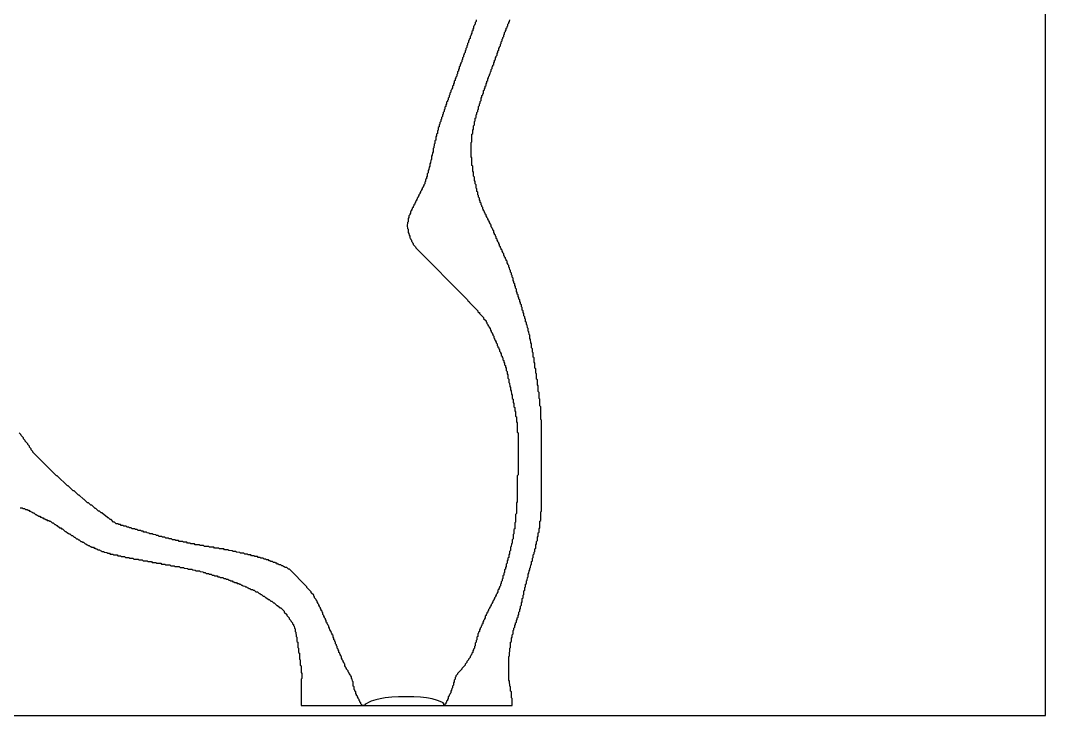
# Model space of a CAD drawing. Header units: millimetres. Extents: x 0 to 6416, y -3898 to 1268.
# Drawn here: x 5806 to 6416, y -2598 to -2185 of the extents above; entities that cross this region are included whole.
import ezdxf

# ---------------------------------------------------------------- set-up
doc = ezdxf.new("R2010")
doc.units = ezdxf.units.MM
for name, color, linetype in [('CUT_OUTER', 1, 'Continuous'), ('ENGRAVE_NEXT', 3, 'Continuous'), ('SHEET_EDGE', 7, 'Continuous')]:
    doc.layers.add(name, color=color, linetype=linetype)

msp = doc.modelspace()

# ---------------------------------------------------------------- linework, layer by layer
at = {"layer": 'CUT_OUTER'}
msp.add_lwpolyline([(5806.3, -2474.93), (5807.3, -2474.96), (5807.8, -2475.43), (5808.8, -2475.46), (5809.3, -2475.93), (5810.3, -2475.96), (5810.74, -2476.4), (5811.3, -2476.45), (5811.8, -2476.93), (5812.3, -2476.95), (5812.8, -2477.43), (5813.3, -2477.45), (5813.8, -2477.93), (5814.3, -2477.95), (5815.3, -2478.93), (5815.8, -2478.94), (5816.26, -2479.4), (5816.8, -2479.44), (5817.3, -2479.93), (5817.8, -2479.94), (5818.3, -2480.43), (5818.8, -2480.44), (5819.3, -2480.93), (5819.8, -2480.94), (5820.3, -2481.43), (5820.8, -2481.44), (5821.3, -2481.93), (5821.8, -2481.94), (5822.3, -2482.42), (5823.3, -2482.45), (5823.8, -2482.93), (5824.3, -2482.95), (5825.26, -2483.9), (5825.8, -2483.94), (5826.8, -2484.92), (5827.3, -2484.94), (5827.8, -2485.43), (5828.3, -2485.45), (5829.8, -2486.92), (5830.3, -2486.94), (5830.8, -2487.42), (5831.3, -2487.44), (5832.77, -2488.9), (5833.3, -2488.94), (5834.3, -2489.92), (5834.8, -2489.93), (5835.3, -2490.42), (5835.8, -2490.44), (5836.77, -2491.4), (5837.3, -2491.44), (5838.3, -2492.42), (5838.8, -2492.43), (5839.8, -2493.42), (5840.3, -2493.43), (5840.8, -2493.92), (5841.3, -2493.93), (5842.3, -2494.92), (5842.8, -2494.93), (5843.3, -2495.42), (5843.8, -2495.43), (5844.8, -2496.42), (5845.3, -2496.43), (5845.8, -2496.92), (5846.3, -2496.93), (5846.8, -2497.42), (5847.3, -2497.43), (5847.8, -2497.92), (5848.3, -2497.93), (5848.8, -2498.42), (5849.8, -2498.43), (5850.27, -2498.9), (5850.8, -2498.93), (5851.3, -2499.42), (5851.8, -2499.43), (5852.3, -2499.91), (5853.3, -2499.93), (5853.77, -2500.4), (5854.3, -2500.43), (5854.8, -2500.91), (5855.8, -2500.93), (5856.3, -2501.41), (5857.8, -2501.43), (5858.3, -2501.92), (5859.3, -2501.93), (5859.8, -2502.41), (5861.3, -2502.43), (5861.8, -2502.91), (5863.8, -2502.93), (5864.3, -2503.41), (5865.8, -2503.43), (5866.3, -2503.91), (5868.3, -2503.93), (5868.8, -2504.41), (5870.8, -2504.43), (5871.3, -2504.91), (5873.3, -2504.93), (5873.8, -2505.41), (5876.3, -2505.43), (5876.8, -2505.91), (5878.8, -2505.93), (5879.3, -2506.41), (5881.8, -2506.43), (5882.3, -2506.91), (5884.3, -2506.93), (5884.8, -2507.41), (5886.8, -2507.43), (5887.3, -2507.91), (5889.8, -2507.93), (5890.3, -2508.41), (5892.3, -2508.43), (5892.8, -2508.91), (5895.3, -2508.93), (5895.8, -2509.41), (5897.8, -2509.43), (5898.3, -2509.91), (5900.8, -2509.93), (5901.3, -2510.41), (5903.3, -2510.43), (5903.8, -2510.91), (5905.8, -2510.93), (5906.3, -2511.41), (5908.3, -2511.43), (5908.8, -2511.91), (5910.3, -2511.93), (5910.8, -2512.41), (5912.8, -2512.43), (5913.3, -2512.91), (5914.8, -2512.93), (5915.3, -2513.42), (5916.3, -2513.43), (5916.8, -2513.91), (5918.3, -2513.93), (5918.8, -2514.42), (5919.8, -2514.43), (5920.3, -2514.91), (5921.3, -2514.93), (5921.8, -2515.41), (5923.3, -2515.43), (5923.8, -2515.92), (5924.8, -2515.93), (5925.3, -2516.41), (5926.8, -2516.43), (5927.3, -2516.92), (5928.3, -2516.93), (5928.8, -2517.42), (5929.8, -2517.43), (5930.27, -2517.9), (5930.8, -2517.93), (5931.3, -2518.42), (5932.3, -2518.43), (5932.77, -2518.9), (5933.3, -2518.93), (5933.8, -2519.42), (5934.8, -2519.43), (5935.3, -2519.92), (5936.3, -2519.94), (5936.76, -2520.4), (5937.3, -2520.43), (5937.8, -2520.92), (5938.3, -2520.93), (5938.8, -2521.42), (5939.8, -2521.44), (5940.26, -2521.9), (5940.8, -2521.93), (5941.3, -2522.42), (5941.8, -2522.43), (5942.3, -2522.92), (5942.8, -2522.93), (5943.3, -2523.42), (5944.3, -2523.44), (5944.8, -2523.92), (5945.3, -2523.94), (5946.3, -2524.92), (5947.3, -2524.95), (5948.3, -2525.92), (5948.8, -2525.94), (5949.3, -2526.43), (5949.8, -2526.44), (5950.8, -2527.42), (5951.3, -2527.44), (5952.3, -2528.42), (5952.8, -2528.44), (5953.8, -2529.43), (5954.3, -2529.44), (5955.3, -2530.43), (5955.8, -2530.45), (5956.8, -2531.43), (5957.3, -2531.45), (5958.8, -2532.93), (5959.3, -2532.95), (5960.8, -2534.43), (5961.3, -2534.46), (5963.24, -2536.4), (5963.26, -2536.9), (5964.74, -2538.4), (5964.77, -2538.9), (5966.24, -2540.4), (5966.26, -2540.9), (5967.24, -2541.9), (5967.3, -2542.45), (5968.23, -2543.4), (5968.26, -2543.9), (5968.74, -2544.4), (5968.8, -2544.97), (5969.23, -2545.4), (5969.27, -2546.4), (5969.73, -2546.9), (5969.77, -2548.4), (5970.24, -2548.9), (5970.27, -2551.4), (5970.75, -2551.9), (5970.78, -2554.4), (5971.25, -2554.9), (5971.28, -2557.9), (5971.75, -2558.4), (5971.78, -2560.9), (5972.25, -2561.4), (5972.28, -2564.9), (5972.75, -2565.4), (5972.78, -2568.4), (5973.25, -2568.9), (5973.28, -2572.9), (5973.75, -2573.4), (5973.75, -2576.4), (5973.28, -2576.9), (5973.28, -2592.4), (6098.82, -2592.4), (6098.82, -2588.4), (6098.34, -2587.9), (6098.32, -2584.4), (6097.84, -2583.9), (6097.82, -2581.4), (6097.34, -2580.9), (6097.32, -2577.9), (6096.84, -2577.4), (6096.84, -2563.4), (6097.32, -2562.9), (6097.34, -2558.4), (6097.82, -2557.9), (6097.84, -2554.9), (6098.32, -2554.4), (6098.34, -2552.4), (6098.82, -2551.9), (6098.84, -2550.4), (6099.32, -2549.9), (6099.34, -2547.9), (6099.82, -2547.4), (6099.83, -2546.4), (6100.32, -2545.9), (6100.33, -2544.9), (6100.82, -2544.4), (6100.83, -2543.4), (6101.32, -2542.9), (6101.33, -2541.9), (6101.82, -2541.4), (6101.83, -2540.4), (6102.32, -2539.9), (6102.33, -2538.9), (6102.81, -2538.4), (6102.83, -2536.9), (6103.31, -2536.4), (6103.33, -2535.4), (6103.81, -2534.9), (6103.83, -2533.4), (6104.31, -2532.9), (6104.33, -2531.4), (6104.81, -2530.9), (6104.83, -2528.9), (6105.31, -2528.4), (6105.33, -2526.9), (6105.81, -2526.4), (6105.83, -2524.4), (6106.31, -2523.9), (6106.33, -2522.4), (6106.81, -2521.9), (6106.83, -2520.4), (6107.31, -2519.9), (6107.33, -2518.4), (6107.81, -2517.9), (6107.83, -2516.4), (6108.31, -2515.9), (6108.33, -2514.4), (6108.81, -2513.9), (6108.83, -2512.4), (6109.31, -2511.9), (6109.32, -2510.9), (6109.81, -2510.4), (6109.82, -2508.9), (6110.31, -2508.4), (6110.32, -2506.9), (6110.81, -2506.4), (6110.82, -2504.9), (6111.31, -2504.4), (6111.32, -2502.9), (6111.81, -2502.4), (6111.82, -2501.4), (6112.31, -2500.9), (6112.32, -2499.4), (6112.81, -2498.9), (6112.82, -2496.9), (6113.31, -2496.4), (6113.32, -2494.9), (6113.81, -2494.4), (6113.82, -2492.4), (6114.31, -2491.9), (6114.32, -2489.9), (6114.81, -2489.4), (6114.82, -2487.4), (6115.31, -2486.9), (6115.32, -2482.9), (6115.81, -2482.4), (6115.82, -2477.4), (6116.31, -2476.9), (6116.31, -2449.4), (6116.31, -2422.9), (6115.83, -2422.4), (6115.81, -2414.9), (6115.33, -2414.4), (6115.31, -2410.4), (6114.83, -2409.9), (6114.81, -2406.4), (6114.33, -2405.9), (6114.31, -2402.4), (6113.83, -2401.9), (6113.81, -2398.9), (6113.33, -2398.4), (6113.31, -2395.4), (6112.83, -2394.9), (6112.81, -2392.4), (6112.33, -2391.9), (6112.31, -2388.9), (6111.83, -2388.4), (6111.81, -2385.9), (6111.33, -2385.4), (6111.31, -2382.9), (6110.83, -2382.4), (6110.81, -2380.4), (6110.33, -2379.9), (6110.31, -2377.4), (6109.83, -2376.9), (6109.81, -2374.9), (6109.33, -2374.4), (6109.31, -2372.4), (6108.83, -2371.9), (6108.81, -2370.4), (6108.33, -2369.9), (6108.31, -2368.4), (6107.83, -2367.9), (6107.81, -2366.4), (6107.33, -2365.9), (6107.32, -2364.9), (6106.83, -2364.4), (6106.82, -2362.9), (6106.33, -2362.4), (6106.32, -2361.4), (6105.83, -2360.9), (6105.82, -2359.4), (6105.33, -2358.9), (6105.32, -2357.9), (6104.83, -2357.4), (6104.82, -2355.9), (6104.33, -2355.4), (6104.32, -2354.4), (6103.83, -2353.9), (6103.82, -2352.9), (6103.33, -2352.4), (6103.32, -2351.4), (6102.83, -2350.9), (6102.82, -2349.9), (6102.33, -2349.4), (6102.32, -2348.4), (6101.83, -2347.9), (6101.82, -2346.9), (6101.33, -2346.4), (6101.32, -2344.9), (6100.83, -2344.4), (6100.82, -2343.4), (6100.33, -2342.9), (6100.32, -2341.9), (6099.83, -2341.4), (6099.82, -2340.4), (6099.33, -2339.9), (6099.32, -2338.4), (6098.83, -2337.9), (6098.82, -2336.9), (6098.33, -2336.4), (6098.32, -2335.4), (6097.83, -2334.9), (6097.82, -2333.9), (6097.33, -2333.4), (6097.32, -2332.4), (6096.83, -2331.9), (6096.82, -2330.9), (6096.33, -2330.4), (6096.3, -2329.87), (6095.83, -2329.4), (6095.82, -2328.4), (6095.33, -2327.9), (6095.32, -2327.4), (6094.83, -2326.9), (6094.82, -2326.4), (6094.33, -2325.9), (6094.3, -2325.37), (6093.83, -2324.9), (6093.82, -2323.9), (6093.33, -2323.4), (6093.32, -2322.9), (6092.83, -2322.4), (6092.82, -2321.9), (6092.33, -2321.4), (6092.32, -2320.9), (6091.83, -2320.4), (6091.8, -2319.86), (6091.34, -2319.4), (6091.32, -2318.4), (6090.83, -2317.9), (6090.82, -2317.4), (6090.33, -2316.9), (6090.32, -2316.4), (6089.83, -2315.9), (6089.8, -2315.36), (6089.34, -2314.9), (6089.32, -2313.9), (6088.83, -2313.4), (6088.82, -2312.9), (6088.34, -2312.4), (6088.3, -2311.86), (6087.84, -2311.4), (6087.82, -2310.4), (6087.33, -2309.9), (6087.32, -2309.4), (6086.84, -2308.9), (6086.8, -2308.36), (6086.34, -2307.9), (6086.32, -2306.9), (6085.83, -2306.4), (6085.82, -2305.9), (6085.34, -2305.4), (6085.32, -2304.9), (6084.84, -2304.4), (6084.82, -2303.9), (6084.34, -2303.4), (6084.32, -2302.9), (6083.84, -2302.4), (6083.82, -2301.9), (6083.34, -2301.4), (6083.32, -2300.9), (6082.84, -2300.4), (6082.82, -2299.9), (6082.34, -2299.4), (6082.33, -2298.9), (6081.84, -2298.4), (6081.8, -2297.85), (6081.35, -2297.4), (6081.32, -2296.4), (6080.84, -2295.9), (6080.8, -2295.35), (6080.35, -2294.9), (6080.32, -2293.9), (6079.85, -2293.4), (6079.82, -2292.4), (6079.35, -2291.9), (6079.32, -2290.9), (6078.85, -2290.4), (6078.82, -2289.4), (6078.35, -2288.9), (6078.32, -2287.4), (6077.85, -2286.9), (6077.82, -2285.4), (6077.35, -2284.9), (6077.32, -2282.9), (6076.84, -2282.4), (6076.82, -2280.9), (6076.35, -2280.4), (6076.32, -2278.4), (6075.85, -2277.9), (6075.82, -2275.4), (6075.35, -2274.9), (6075.32, -2271.9), (6074.85, -2271.4), (6074.82, -2266.9), (6074.35, -2266.4), (6074.35, -2257.9), (6074.82, -2257.4), (6074.84, -2252.9), (6075.32, -2252.4), (6075.34, -2250.4), (6075.82, -2249.9), (6075.84, -2247.9), (6076.32, -2247.4), (6076.34, -2245.4), (6076.82, -2244.9), (6076.84, -2243.4), (6077.32, -2242.9), (6077.34, -2241.4), (6077.82, -2240.9), (6077.84, -2239.9), (6078.32, -2239.4), (6078.34, -2238.4), (6078.82, -2237.9), (6078.84, -2236.4), (6079.32, -2235.9), (6079.34, -2234.9), (6079.82, -2234.4), (6079.84, -2233.4), (6080.32, -2232.9), (6080.34, -2231.4), (6080.82, -2230.9), (6080.84, -2229.9), (6081.3, -2229.44), (6081.33, -2228.9), (6081.82, -2228.4), (6081.84, -2226.9), (6082.3, -2226.44), (6082.33, -2225.9), (6082.82, -2225.4), (6082.83, -2224.4), (6083.32, -2223.9), (6083.33, -2222.9), (6083.82, -2222.4), (6083.83, -2221.4), (6084.32, -2220.9), (6084.33, -2219.9), (6084.82, -2219.4), (6084.84, -2218.4), (6085.3, -2217.94), (6085.33, -2217.4), (6085.82, -2216.9), (6085.83, -2215.9), (6086.32, -2215.4), (6086.33, -2214.4), (6086.82, -2213.9), (6086.84, -2212.9), (6087.3, -2212.43), (6087.33, -2211.9), (6087.82, -2211.4), (6087.83, -2210.4), (6088.32, -2209.9), (6088.33, -2208.9), (6088.82, -2208.4), (6088.83, -2207.4), (6089.3, -2206.93), (6089.33, -2206.4), (6089.82, -2205.9), (6089.83, -2204.9), (6090.32, -2204.4), (6090.33, -2203.4), (6090.82, -2202.9), (6090.83, -2201.9), (6091.3, -2201.43), (6091.33, -2200.9), (6091.82, -2200.4), (6091.83, -2199.4), (6092.32, -2198.9), (6092.33, -2197.9), (6092.82, -2197.4), (6092.83, -2196.4), (6093.3, -2195.93), (6093.33, -2195.4), (6093.82, -2194.9), (6093.83, -2193.9), (6094.32, -2193.4), (6094.33, -2192.4), (6094.8, -2191.93), (6094.83, -2191.4), (6095.32, -2190.9), (6095.33, -2189.9), (6095.8, -2189.43), (6095.83, -2188.9), (6096.32, -2188.4), (6096.33, -2187.4), (6096.8, -2186.93), (6096.83, -2186.4), (6097.32, -2185.9), (6097.33, -2184.9)], dxfattribs=at)
at = {"layer": 'ENGRAVE_NEXT'}
msp.add_lwpolyline([(6077.33, -2184.9), (6077.32, -2185.9), (6076.83, -2186.4), (6076.82, -2187.4), (6076.33, -2187.9), (6076.3, -2188.43), (6075.83, -2188.9), (6075.82, -2189.9), (6075.33, -2190.4), (6075.32, -2191.4), (6074.83, -2191.9), (6074.82, -2192.9), (6074.33, -2193.4), (6074.32, -2194.4), (6073.83, -2194.9), (6073.82, -2195.9), (6073.33, -2196.4), (6073.3, -2196.93), (6072.83, -2197.4), (6072.82, -2198.4), (6072.33, -2198.9), (6072.32, -2199.9), (6071.83, -2200.4), (6071.82, -2201.4), (6071.33, -2201.9), (6071.32, -2202.9), (6070.83, -2203.4), (6070.82, -2204.4), (6070.33, -2204.9), (6070.3, -2205.43), (6069.83, -2205.9), (6069.82, -2206.9), (6069.33, -2207.4), (6069.32, -2208.4), (6068.83, -2208.9), (6068.82, -2209.9), (6068.33, -2210.4), (6068.3, -2210.93), (6067.83, -2211.4), (6067.82, -2212.4), (6067.33, -2212.9), (6067.32, -2213.9), (6066.83, -2214.4), (6066.82, -2215.4), (6066.33, -2215.9), (6066.32, -2216.9), (6065.83, -2217.4), (6065.82, -2218.4), (6065.33, -2218.9), (6065.3, -2219.43), (6064.83, -2219.9), (6064.82, -2220.9), (6064.33, -2221.4), (6064.32, -2222.4), (6063.83, -2222.9), (6063.82, -2223.9), (6063.33, -2224.4), (6063.32, -2225.4), (6062.83, -2225.9), (6062.8, -2226.43), (6062.33, -2226.9), (6062.32, -2227.9), (6061.83, -2228.4), (6061.82, -2229.4), (6061.33, -2229.9), (6061.32, -2230.9), (6060.83, -2231.4), (6060.82, -2232.4), (6060.33, -2232.9), (6060.3, -2233.43), (6059.83, -2233.9), (6059.82, -2234.9), (6059.33, -2235.4), (6059.32, -2236.4), (6058.83, -2236.9), (6058.82, -2237.9), (6058.33, -2238.4), (6058.32, -2239.4), (6057.83, -2239.9), (6057.82, -2240.9), (6057.33, -2241.4), (6057.32, -2242.4), (6056.83, -2242.9), (6056.82, -2243.9), (6056.34, -2244.4), (6056.32, -2245.4), (6055.84, -2245.9), (6055.82, -2246.9), (6055.34, -2247.4), (6055.32, -2248.4), (6054.84, -2248.9), (6054.82, -2250.4), (6054.34, -2250.9), (6054.32, -2252.4), (6053.84, -2252.9), (6053.82, -2253.9), (6053.34, -2254.4), (6053.32, -2256.4), (6052.84, -2256.9), (6052.82, -2258.4), (6052.34, -2258.9), (6052.32, -2260.9), (6051.84, -2261.4), (6051.82, -2263.4), (6051.34, -2263.9), (6051.32, -2265.4), (6050.84, -2265.9), (6050.82, -2267.9), (6050.34, -2268.4), (6050.32, -2269.9), (6049.84, -2270.4), (6049.82, -2271.9), (6049.35, -2272.4), (6049.32, -2273.9), (6048.85, -2274.4), (6048.82, -2275.9), (6048.35, -2276.4), (6048.32, -2277.9), (6047.85, -2278.4), (6047.83, -2279.4), (6047.35, -2279.9), (6047.33, -2280.9), (6046.85, -2281.4), (6046.83, -2282.4), (6046.35, -2282.9), (6046.33, -2283.4), (6045.85, -2283.9), (6045.83, -2284.4), (6045.36, -2284.9), (6045.34, -2285.4), (6044.86, -2285.9), (6044.84, -2286.4), (6044.36, -2286.9), (6044.34, -2287.4), (6043.87, -2287.9), (6043.84, -2288.4), (6043.37, -2288.9), (6043.34, -2289.4), (6042.87, -2289.9), (6042.84, -2290.4), (6042.37, -2290.9), (6042.35, -2291.4), (6041.88, -2291.9), (6041.85, -2292.4), (6041.38, -2292.9), (6041.35, -2293.4), (6040.89, -2293.9), (6040.85, -2294.4), (6040.39, -2294.9), (6040.36, -2295.4), (6039.9, -2295.9), (6039.86, -2296.4), (6039.4, -2296.9), (6039.36, -2297.4), (6038.91, -2297.9), (6038.87, -2298.4), (6038.42, -2298.9), (6038.36, -2299.9), (6037.92, -2300.4), (6037.88, -2300.9), (6037.44, -2301.4), (6037.38, -2302.4), (6036.96, -2302.9), (6036.88, -2304.9), (6036.47, -2305.4), (6036.41, -2307.4), (6036.48, -2308.9), (6036.88, -2309.4), (6036.97, -2311.4), (6037.39, -2311.9), (6037.46, -2312.9), (6037.88, -2313.4), (6037.96, -2314.4), (6038.39, -2314.9), (6038.45, -2315.4), (6038.89, -2315.9), (6038.94, -2316.4), (6039.39, -2316.9), (6039.44, -2317.4), (6039.89, -2317.9), (6039.96, -2318.4), (6041.3, -2319.79), (6041.38, -2319.9), (6041.44, -2320.4), (6072.3, -2351.36), (6072.36, -2351.9), (6072.8, -2352.34), (6073.3, -2352.37), (6073.35, -2352.9), (6078.3, -2357.87), (6078.35, -2358.4), (6078.8, -2358.85), (6079.3, -2358.87), (6079.34, -2359.4), (6081.8, -2361.87), (6081.84, -2362.4), (6083.32, -2363.9), (6083.33, -2364.4), (6083.82, -2364.9), (6083.83, -2365.4), (6084.32, -2365.9), (6084.33, -2366.4), (6084.82, -2366.9), (6084.84, -2367.4), (6085.82, -2368.4), (6085.83, -2369.4), (6086.3, -2369.86), (6086.33, -2370.4), (6086.82, -2370.9), (6086.83, -2371.4), (6087.32, -2371.9), (6087.33, -2372.4), (6087.82, -2372.9), (6087.84, -2373.9), (6088.3, -2374.36), (6088.33, -2374.9), (6088.82, -2375.4), (6088.83, -2375.9), (6089.32, -2376.4), (6089.33, -2376.9), (6089.82, -2377.4), (6089.83, -2378.4), (6090.3, -2378.87), (6090.33, -2379.4), (6090.82, -2379.9), (6090.83, -2380.4), (6091.32, -2380.9), (6091.33, -2381.9), (6091.8, -2382.37), (6091.83, -2382.9), (6092.32, -2383.4), (6092.33, -2384.4), (6092.8, -2384.87), (6092.83, -2385.4), (6093.31, -2385.9), (6093.33, -2386.9), (6093.82, -2387.4), (6093.83, -2388.4), (6094.31, -2388.9), (6094.33, -2389.9), (6094.81, -2390.4), (6094.83, -2391.4), (6095.31, -2391.9), (6095.33, -2393.4), (6095.81, -2393.9), (6095.83, -2395.4), (6096.31, -2395.9), (6096.33, -2397.9), (6096.81, -2398.4), (6096.83, -2400.4), (6097.31, -2400.9), (6097.33, -2402.9), (6097.81, -2403.4), (6097.83, -2404.9), (6098.31, -2405.4), (6098.33, -2407.4), (6098.81, -2407.9), (6098.83, -2409.9), (6099.31, -2410.4), (6099.33, -2412.4), (6099.81, -2412.9), (6099.83, -2414.9), (6100.31, -2415.4), (6100.33, -2417.4), (6100.81, -2417.9), (6100.83, -2420.4), (6101.31, -2420.9), (6101.32, -2423.9), (6101.81, -2424.4), (6101.82, -2429.9), (6102.31, -2430.4), (6102.31, -2455.4), (6101.83, -2455.9), (6101.81, -2471.4), (6101.33, -2471.9), (6101.31, -2478.4), (6100.83, -2478.9), (6100.81, -2483.4), (6100.32, -2483.9), (6100.31, -2487.4), (6099.82, -2487.9), (6099.81, -2490.4), (6099.32, -2490.9), (6099.31, -2493.4), (6098.82, -2493.9), (6098.81, -2495.9), (6098.32, -2496.4), (6098.31, -2497.9), (6097.82, -2498.4), (6097.81, -2500.4), (6097.32, -2500.9), (6097.31, -2502.4), (6096.82, -2502.9), (6096.81, -2504.4), (6096.32, -2504.9), (6096.31, -2505.9), (6095.82, -2506.4), (6095.81, -2507.9), (6095.32, -2508.4), (6095.31, -2509.9), (6094.82, -2510.4), (6094.81, -2511.4), (6094.32, -2511.9), (6094.31, -2513.4), (6093.82, -2513.9), (6093.81, -2514.9), (6093.32, -2515.4), (6093.31, -2516.9), (6092.82, -2517.4), (6092.81, -2518.4), (6092.32, -2518.9), (6092.31, -2519.9), (6091.82, -2520.4), (6091.81, -2521.4), (6091.32, -2521.9), (6091.31, -2522.4), (6090.82, -2522.9), (6090.8, -2523.43), (6090.33, -2523.9), (6090.31, -2524.9), (6089.82, -2525.4), (6089.81, -2525.9), (6089.32, -2526.4), (6089.32, -2526.9), (6088.82, -2527.4), (6088.82, -2527.9), (6088.33, -2528.4), (6088.32, -2528.9), (6087.83, -2529.4), (6087.82, -2529.9), (6087.33, -2530.4), (6087.32, -2530.9), (6086.83, -2531.4), (6086.82, -2531.9), (6086.33, -2532.4), (6086.32, -2532.9), (6085.83, -2533.4), (6085.82, -2533.9), (6085.33, -2534.4), (6085.32, -2534.9), (6084.83, -2535.4), (6084.82, -2535.9), (6084.33, -2536.4), (6084.32, -2536.9), (6083.83, -2537.4), (6083.82, -2537.9), (6083.33, -2538.4), (6083.3, -2538.93), (6082.83, -2539.4), (6082.82, -2540.4), (6082.33, -2540.9), (6082.32, -2541.4), (6081.83, -2541.9), (6081.8, -2542.43), (6081.33, -2542.9), (6081.32, -2543.9), (6080.83, -2544.4), (6080.82, -2544.9), (6080.33, -2545.4), (6080.32, -2545.9), (6079.83, -2546.4), (6079.8, -2546.94), (6079.34, -2547.4), (6079.32, -2548.4), (6078.83, -2548.9), (6078.8, -2549.44), (6078.34, -2549.9), (6078.32, -2551.4), (6077.84, -2551.9), (6077.82, -2553.4), (6077.33, -2553.9), (6077.32, -2554.9), (6076.84, -2555.4), (6076.82, -2556.9), (6076.33, -2557.4), (6076.32, -2558.4), (6075.83, -2558.9), (6075.8, -2559.43), (6075.34, -2559.9), (6075.32, -2560.9), (6074.83, -2561.4), (6074.82, -2561.9), (6074.33, -2562.4), (6074.32, -2562.9), (6073.83, -2563.4), (6073.82, -2563.9), (6072.84, -2564.9), (6072.82, -2565.4), (6071.84, -2566.4), (6071.82, -2566.9), (6070.84, -2567.9), (6070.82, -2568.4), (6068.85, -2570.4), (6068.8, -2570.94), (6066.36, -2573.4), (6066.33, -2573.9), (6065.36, -2574.9), (6065.34, -2575.4), (6064.86, -2575.9), (6064.83, -2576.9), (6064.36, -2577.4), (6064.33, -2578.4), (6063.85, -2578.9), (6063.82, -2580.4), (6063.35, -2580.9), (6063.32, -2581.9), (6062.84, -2582.4), (6062.82, -2583.4), (6062.34, -2583.9), (6062.32, -2584.9), (6061.84, -2585.4), (6061.82, -2585.9), (6061.34, -2586.4), (6061.3, -2586.94), (6060.84, -2587.4), (6060.82, -2588.4), (6060.33, -2588.9), (6060.3, -2589.43), (6059.83, -2589.9), (6059.82, -2590.4), (6059.33, -2590.9), (6059.32, -2591.4), (6058.83, -2591.9), (6058.82, -2592.4), (6058.21, -2592.4), (6058.25, -2591.9), (6058.14, -2591.4), (6057.73, -2590.9), (6056.95, -2590.4), (6054.46, -2589.4), (6051.3, -2588.56), (6047.8, -2587.96), (6044.3, -2587.6), (6040.3, -2587.38), (6035.8, -2587.3), (6031.3, -2587.38), (6027.3, -2587.59), (6023.3, -2587.99), (6020.3, -2588.46), (6017.8, -2589.03), (6015.04, -2589.9), (6013.3, -2590.65), (6011.93, -2591.4), (6011.29, -2591.9), (6010.89, -2592.4), (6010.55, -2592.4), (6009.77, -2592.4), (6008.78, -2591.4), (6008.78, -2591.4), (6008.77, -2590.9), (6008.28, -2590.4), (6008.27, -2589.9), (6007.78, -2589.4), (6007.77, -2588.9), (6007.28, -2588.4), (6007.27, -2587.9), (6006.78, -2587.4), (6006.77, -2586.9), (6006.3, -2586.43), (6006.27, -2585.9), (6005.78, -2585.4), (6005.76, -2584.4), (6005.3, -2583.94), (6005.27, -2583.4), (6004.78, -2582.9), (6004.76, -2581.4), (6004.28, -2580.9), (6004.25, -2578.4), (6003.77, -2577.9), (6003.75, -2576.9), (6003.27, -2576.4), (6003.24, -2575.4), (6002.77, -2574.9), (6002.75, -2574.4), (6001.77, -2573.4), (6001.76, -2572.9), (6001.27, -2572.4), (6001.25, -2571.9), (6000.28, -2570.9), (6000.26, -2570.4), (5999.8, -2569.94), (5999.76, -2569.4), (5999.28, -2568.9), (5999.26, -2567.9), (5998.8, -2567.44), (5998.76, -2566.9), (5998.28, -2566.4), (5998.26, -2565.9), (5997.78, -2565.4), (5997.76, -2564.9), (5997.28, -2564.4), (5997.26, -2563.4), (5996.8, -2562.94), (5996.76, -2562.4), (5996.28, -2561.9), (5996.26, -2561.4), (5995.78, -2560.9), (5995.76, -2559.9), (5995.3, -2559.44), (5995.26, -2558.9), (5994.78, -2558.4), (5994.76, -2557.4), (5994.3, -2556.94), (5994.26, -2556.4), (5993.78, -2555.9), (5993.76, -2554.9), (5993.3, -2554.44), (5993.26, -2553.9), (5992.78, -2553.4), (5992.76, -2552.4), (5992.28, -2551.9), (5992.26, -2550.9), (5991.8, -2550.44), (5991.76, -2549.9), (5991.28, -2549.4), (5991.26, -2548.4), (5990.28, -2547.4), (5990.26, -2546.4), (5989.8, -2545.94), (5989.77, -2545.4), (5989.28, -2544.9), (5989.27, -2544.4), (5988.78, -2543.9), (5988.77, -2543.4), (5988.28, -2542.9), (5988.26, -2541.9), (5987.8, -2541.44), (5987.77, -2540.9), (5987.28, -2540.4), (5987.27, -2539.9), (5986.78, -2539.4), (5986.77, -2538.9), (5986.28, -2538.4), (5986.26, -2537.4), (5985.78, -2536.9), (5985.76, -2536.4), (5985.28, -2535.9), (5985.27, -2535.4), (5984.78, -2534.9), (5984.77, -2534.4), (5984.28, -2533.9), (5984.27, -2533.4), (5983.78, -2532.9), (5983.76, -2532.4), (5983.28, -2531.9), (5983.26, -2531.4), (5982.78, -2530.9), (5982.76, -2530.4), (5982.28, -2529.9), (5982.26, -2529.4), (5981.28, -2528.4), (5981.26, -2527.9), (5980.78, -2527.4), (5980.76, -2526.9), (5979.28, -2525.4), (5979.26, -2524.9), (5976.78, -2522.4), (5976.76, -2521.9), (5966.3, -2511.45), (5965.8, -2511.43), (5964.8, -2510.45), (5963.8, -2510.42), (5963.3, -2509.94), (5962.8, -2509.92), (5962.3, -2509.44), (5961.76, -2509.4), (5961.3, -2508.94), (5960.3, -2508.92), (5959.8, -2508.44), (5959.3, -2508.42), (5958.8, -2507.94), (5958.26, -2507.9), (5957.8, -2507.44), (5956.8, -2507.42), (5956.3, -2506.94), (5955.3, -2506.92), (5954.8, -2506.43), (5954.26, -2506.4), (5953.8, -2505.94), (5952.8, -2505.92), (5952.3, -2505.44), (5951.3, -2505.42), (5950.8, -2504.94), (5949.3, -2504.92), (5948.8, -2504.43), (5947.8, -2504.42), (5947.3, -2503.94), (5945.8, -2503.92), (5945.3, -2503.43), (5943.8, -2503.42), (5943.3, -2502.93), (5941.8, -2502.92), (5941.3, -2502.43), (5939.8, -2502.42), (5939.3, -2501.93), (5937.3, -2501.91), (5936.8, -2501.43), (5934.8, -2501.41), (5934.3, -2500.93), (5932.8, -2500.91), (5932.3, -2500.43), (5930.3, -2500.41), (5929.8, -2499.93), (5927.8, -2499.91), (5927.3, -2499.43), (5924.8, -2499.41), (5924.3, -2498.93), (5921.8, -2498.91), (5921.3, -2498.43), (5918.8, -2498.41), (5918.3, -2497.93), (5915.8, -2497.91), (5915.3, -2497.43), (5913.3, -2497.41), (5912.8, -2496.93), (5910.3, -2496.91), (5909.8, -2496.43), (5907.8, -2496.41), (5907.3, -2495.92), (5905.8, -2495.91), (5905.3, -2495.43), (5903.3, -2495.41), (5902.8, -2494.93), (5900.8, -2494.91), (5900.3, -2494.42), (5898.8, -2494.41), (5898.3, -2493.93), (5896.8, -2493.91), (5896.3, -2493.43), (5894.8, -2493.41), (5894.3, -2492.93), (5892.8, -2492.91), (5892.3, -2492.43), (5890.8, -2492.41), (5890.3, -2491.93), (5888.8, -2491.91), (5888.3, -2491.43), (5887.3, -2491.41), (5886.8, -2490.93), (5885.3, -2490.91), (5884.8, -2490.43), (5883.3, -2490.41), (5882.8, -2489.93), (5881.8, -2489.91), (5881.3, -2489.43), (5879.8, -2489.41), (5879.3, -2488.93), (5878.3, -2488.91), (5877.8, -2488.43), (5876.3, -2488.41), (5875.8, -2487.93), (5874.8, -2487.91), (5874.3, -2487.43), (5872.8, -2487.41), (5872.3, -2486.93), (5871.3, -2486.91), (5870.8, -2486.43), (5869.8, -2486.41), (5869.3, -2485.93), (5867.8, -2485.91), (5867.3, -2485.43), (5866.3, -2485.41), (5865.8, -2484.93), (5864.8, -2484.91), (5864.3, -2484.42), (5863.3, -2484.41), (5862.3, -2483.43), (5861.78, -2483.4), (5860.3, -2481.93), (5859.8, -2481.92), (5858.8, -2480.93), (5858.28, -2480.9), (5856.8, -2479.43), (5856.27, -2479.4), (5854.8, -2477.93), (5854.3, -2477.92), (5853.3, -2476.93), (5852.77, -2476.9), (5851.3, -2475.43), (5850.77, -2475.4), (5848.8, -2473.44), (5848.3, -2473.42), (5846.8, -2471.94), (5846.27, -2471.9), (5844.3, -2469.94), (5843.77, -2469.9), (5841.3, -2467.44), (5840.8, -2467.42), (5838.3, -2464.94), (5837.77, -2464.9), (5834.8, -2461.94), (5834.27, -2461.9), (5828.3, -2455.95), (5827.76, -2455.9), (5813.8, -2441.95), (5813.72, -2441.4), (5812.75, -2440.4), (5812.71, -2439.9), (5811.74, -2438.9), (5811.7, -2438.4), (5810.74, -2437.4), (5810.69, -2436.9), (5809.23, -2435.4), (5809.18, -2434.9), (5808.22, -2433.9), (5808.15, -2433.4), (5806.71, -2431.9), (5806.63, -2431.4), (5805.69, -2430.4)], dxfattribs=at)
at = {"layer": 'SHEET_EDGE'}
msp.add_lwpolyline([(5196.8, -2598.4), (6416, -2598.4), (6416, -1379.2), (5196.8, -1379.2)], close=True, dxfattribs=at)

doc.saveas('drawing.dxf')
